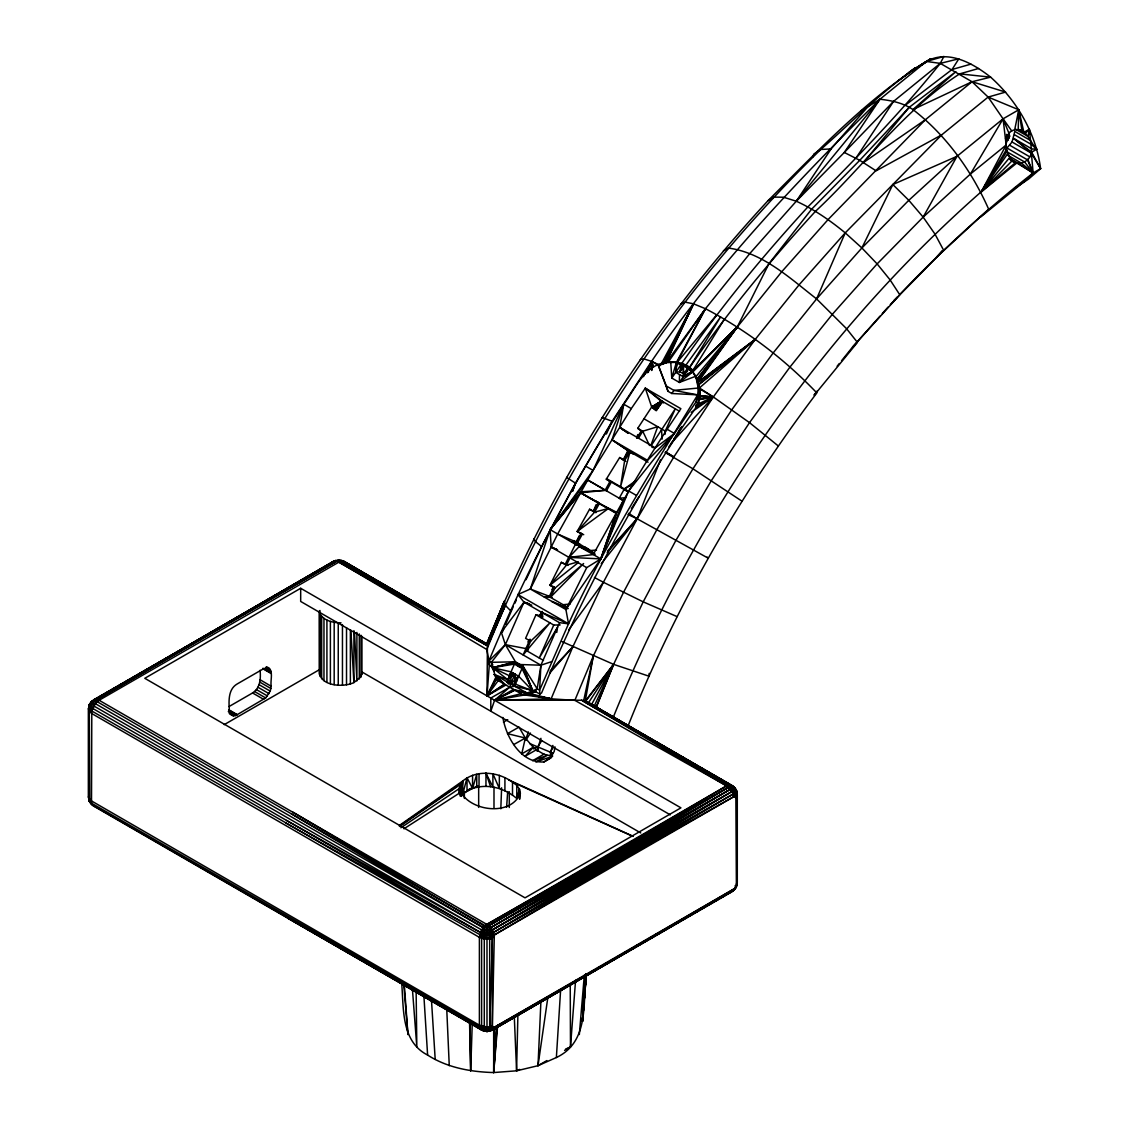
<?xml version="1.0" encoding="UTF-8"?>
<svg xmlns="http://www.w3.org/2000/svg" width="1129" height="1129" viewBox="0 0 1129 1129"><rect width="100%" height="100%" fill="white"/><g stroke="black" fill="none" stroke-linecap="round" stroke-linejoin="round"><path stroke-width="1.5" d="M338.7 560.577L333.351 561.409L91.534 701.546L89.318 704.623L88.387 709.026L88.387 796.862L89.304 801.322L93.763 806.177L481.617 1030.1L486.994 1031.539L492.357 1030.114L734.189 889.948L736.39 886.914L737.293 882.483L737.293 794.661L736.39 790.229L734.175 787.167L585.259 701.038L581.59 700.22L494.601 700.262L300.681 588.28L144.78 678.303L525.027 897.837L680.928 807.842L494.601 700.262L490.805 711.228L490.805 698.061L509.588 687.265L514.612 686.22L536.007 691.287L530.672 693.869L494.601 700.262L509.588 687.265L514.838 674.041L509.447 675.791L492.54 667.705L491.341 662.328L488.928 660.931C525.846 571.429 571.232 485.541 623.758 404.21C635.373 388.799 643.403 366.826 664.544 362.621C674.098 361.139 684.908 362.183 691.964 369.536L684.357 365.147L677.061 362.48L705.456 308.711L749.924 253.39L796.298 201.216L879.971 99.225L926.401 61.446C948.148 49.14 973.17 63.407 990.641 77.153C1017.046 100.763 1035.928 133.321 1040.613 168.644L1028.505 179.13L1014.181 188.614M353.927 630.631L353.899 682.565C342.92 688.013 316.995 685.98 319.944 669.37L319.944 610.493M399.497 825.37L462.777 780.958L462.763 794.11L461.154 796.382L462.777 780.958C476.918 769.315 498.298 771.799 512.51 782.129L632.96 836.391M467.025 777.74L462.763 794.11L467.011 790.907L467.025 777.74L472.571 788.451C487.883 783.385 504.776 788.141 516.786 798.513L519.425 789.086L516.786 785.361L512.51 782.129L512.51 795.296M1009.834 159.274C1017.158 167.346 1029.944 162.28 1031.638 152.203L1036.803 149.211C1030.467 142.946 1028.124 131.684 1018.217 129.736C1009.89 128.339 1004.387 137.555 1006.165 144.992L970.446 174.021L923.155 217.121L877.12 263.904L832.666 313.933L790.018 366.996L749.515 422.641L711.369 480.601L675.862 540.452L643.205 601.856L613.611 664.36L588.604 702.591L731.917 785.361L733.469 787.915L731.959 791.542L733.906 796.608L735.868 797.737C740.13 792.699 732.919 781.818 726.568 785.869L488.956 925.625L486.994 927.615L486.994 1031.539L492.357 1030.114L733.173 890.654L736.39 886.914L735.868 797.737L734.189 793.362L726.568 785.869L582.606 700.813M95.33 806.656L92.536 805.062L88.711 798.471L88.711 710.649L90.659 702.577L95.316 699.26L99.126 700.262L488.956 925.625L492.357 929.873L492.357 1030.114L731.959 891.783L735.05 888.989L736.969 884.078L736.969 793.024L735.515 789.284L733.173 786.433L585.259 701.038L593.289 656.09L623.462 592.415L656.768 529.811L692.952 468.803L731.818 409.728L773.139 352.982L816.592 298.917L861.893 247.957L908.803 200.299L956.997 156.31L1003.074 118.827L1018.767 109.767L1023.918 132.361L1029.38 129.214L1031.638 152.203L1040.613 168.644L1033.134 172.963C985.673 210.008 941.205 250.751 899.841 294.471M472.585 775.298L472.571 788.451L462.65 793.701M401.656 982.992C403.872 1008.31 400.795 1041.375 427.609 1055.065C447.197 1067.695 470.708 1071.929 493.683 1072.55L493.952 1028.618M485.724 1031.116L481.617 1030.1L481.617 929.859L484.99 925.625L726.568 785.869L574.844 700.347L551.135 698.837L522.558 694.631L496.704 679.7L492.54 667.705L515.417 661.777L523.023 666.181L537.178 688.789L539.606 690.186L539.888 694.123L541.595 692.938C578.867 603.253 624.139 517.011 676.878 435.469L681.888 426.508M486.698 643.798C552.702 480.813 648.526 329.936 767.889 200.807C817.523 151.357 866.62 98.787 926.401 61.446L940.274 63.379L972.041 81.74L1005.6 92.084L988.129 97.08L941.685 134.873L845.226 232.87L799.276 284.607L755.188 339.448L713.316 396.971L673.872 456.92L637.165 518.804L603.394 582.282L572.784 646.889L551.135 698.837L530.023 694.603L514.612 686.22L516.616 681.196L514.838 674.041L510.463 676.68L509.391 678.501L509.447 675.791L510.943 677.259L512.947 672.94L512.905 675.65L507.824 679.757L507.02 681.831L508.403 684.146M287.697 918.145L484.285 1031.158L484.285 930.183L483.17 927.601L291.099 813.656M528.866 603.747L523.997 602.166L501.318 632.254L505.369 644.673L515.417 661.777L511.042 671.84L510.83 684.019L514.612 686.22L514.838 674.041M668.918 446.759L698.286 404.196C701.307 395.065 699.895 384.749 695.774 376.253L679.362 382.435L679.517 374.546L675.707 372.344L676.398 362.367L705.456 308.711C746.862 330.345 784.57 359.191 816.846 392.934C739.396 495.109 675.156 607.388 627.795 726.582M861.187 110.924L879.971 99.225C891.487 100.537 903.242 102.937 912.952 109.569L955.868 71.677L909.155 107.368L859.748 160.318L811.638 209.175L768.934 263.692L737.251 327.057L696.071 376.522L689.636 367.405L720.598 316.924L685.867 365.189L689.636 367.405C727.598 312.324 770.204 260.644 815.406 211.377C864.137 166.048 903.172 110.402 959.65 73.879L990.641 77.153L972.041 81.74L925.385 119.716L828.079 219.576L781.72 271.764L737.251 327.057L697.157 379.443L698.315 388.023L697.708 394.854C651.927 469.608 605.186 543.966 568.536 623.801L559.561 622.714L540.918 665.207L537.178 688.789L532.747 690.92L515.431 684.146L510.83 684.019L507.824 679.757L494.276 674.465L505.792 685.077L487.008 695.859L487.432 644.165L344.077 561.423L338.7 560.012L332.138 562.524L336.033 560.309L92.536 700.855L89.318 704.623L89.304 707.742L91.802 711.016L481.787 935.772L494.319 934.939L733.906 796.608L736.39 793.362L736.672 791.612L735.346 789.58L733.469 787.915L730.378 789.27L492.357 929.873L494.319 934.939L492.329 1026.176L486.966 1030.918L484.242 1030.608L480.361 1028.985L479.388 1025.174L479.388 937.338L481.617 929.859L492.357 929.873L733.173 794.054L735.05 791.387L735.078 788.183M493.669 1028.66L493.683 1072.55L516.588 1070.814L517.901 1014.604M88.739 795.253L89.304 801.322L92.536 805.062L483.17 1030.594L490.776 1030.594L489.676 1031.158L489.676 930.169L490.776 927.586L728.558 787.294L731.084 786.701L733.469 787.915L736.969 796.241L735.543 795.282M1018.217 129.736L1018.767 109.767L988.129 97.08L972.041 81.74L912.952 109.569C946.229 135.254 971.716 170.902 988.651 209.175L936.421 257.327L942.15 250.666M487.657 644.645L344.077 561.423L338.7 560.153L334.918 560.93L93.749 699.74L89.304 707.742L89.826 799.967L479.388 1025.174L486.994 1026.995L489.76 1026.797L492.343 938.354L494.319 934.939L733.173 794.054L492.371 932.977L486.994 939.159L484.172 938.975L479.388 937.338L91.548 713.415L88.711 710.649L89.318 704.623L92.55 700.883L333.351 561.409L333.521 563.173M469.523 1021.533L470.68 1070.8L472.247 1023.664M500.81 808.801L501.615 787.816M514.288 1016.65L516.588 1070.814L538.011 1065.691L540.932 1000.915M269.238 668.34L263.96 668.509L237.259 683.92C227.875 689.254 228.792 701.603 229.37 710.734C228.947 715.08 234.013 717.338 237.231 714.657L265.654 697.934L270.24 691.131L271.214 686.164C269.944 680.166 274.573 669.61 266.458 666.745M350.879 630.25L353.899 682.565L360.998 676.779L362.07 672.037L640.764 832.948M497.649 1025.386L493.683 1072.55L496.252 1026.797M583.806 998.459L583.157 1009.016L583.82 998.488M547.819 997.599L538.011 1065.691L556.371 1057.534L560.661 989.258M584.215 993.379L584.667 986.393M1005.516 149.691L1012.05 142L1014.802 131.416L1030.057 140.222M584.215 995.072L584.822 986.323M585.429 977.573L585.669 974.073M506.596 807.306L507.697 791.584M460.322 794.618L461.14 783.201L462.777 780.958M504.607 684.301L487.008 695.859L489.421 663.189L486.797 649.5C536.797 525.451 604.41 408.74 685.077 302.149C726.78 248.225 771.926 197.053 820.741 149.465C856.389 118.333 889.469 82.77 930.705 58.92L921.447 65.214M493.683 1072.55L497.028 1027.009M585.796 975.724C583.1 1005.177 588.562 1042.293 556.371 1057.534M575.578 980.268L570.484 1046.936L564.585 1050.351M585.965 974.045L582.409 1021.322L586.431 974.313M586.12 974.017L582.409 1021.322L586.29 975.738M586.106 974.271L582.409 1021.322L586.191 975.668M586.149 974.285L582.409 1021.322L586.205 974.073M579.332 1034.559L584.328 975.16M89.318 704.623L94.624 701.067L97.165 701.702L484.99 925.625L488.956 925.625L730.378 789.27L733.144 789.608L734.189 793.362L733.906 796.608L493.571 932.385L731.959 791.542L490.776 927.586L484.242 933.006L480.361 932.399L285.722 822.985M676.638 362.465L675.707 372.344L671.769 378.046L679.362 382.435L692.825 371.864L737.251 327.057L698.159 382.025L692.825 371.864L683.299 376.747L679.362 382.435M664.967 434.439L665.291 431.095L675.269 408.825L651.151 445.687M519.749 799.177L520.356 793.08L519.425 789.086L519.439 798.937M229.046 706.542L252.571 692.966C260.249 688.253 260.94 678.331 260.065 670.273M676.934 362.508L675.707 372.344L679.884 371.723L686.206 375.392M343.879 563.188L344.077 561.423L380.191 582.959M649.217 673.35L648.822 676.144L613.611 664.36L562.186 641.653M556.766 632.438L557.514 627.244L539.253 657.995L553.746 625.043L560.182 624.93M92.536 804.991L89.304 801.322L89.318 798.189L90.659 803.368L93.763 806.177M554.918 746.763L554.226 751.448L550.162 758.293L543.896 761.948C520.779 763.345 506.159 737.293 502.842 717.423M648.046 462.198L630.024 451.798L624.676 460.434L620.555 486.712L630.024 451.798L612.003 439.83L623.758 404.21L631.309 408.571L645.308 388.164L680.872 408.684C657.882 442.653 636.036 477.468 616.152 513.342L593.233 554.579L568.945 557.373L575.451 544.291L550.133 529.628L593.064 470.398L631.309 408.571M653.945 408.896L651.701 407.004L645.308 388.164L662.511 401.444L656.147 410.462L655.568 409.121L659.915 402.517L662.511 401.444L679.531 411.281M623.787 430.347L619.722 427.327L623.758 404.21L593.064 470.398L557.67 534.017L530.348 589.028L517.872 594.531L523.997 602.166L559.561 622.714M679.517 374.546L683.299 376.747L688.746 368.604L691.075 370.806L681.323 364.3L675.707 372.344L677.061 362.48L681.323 364.3L679.884 371.723L684.357 365.147L682.057 362.988C720.02 307.907 762.625 256.241 807.828 206.988C853.665 160.713 899.573 114.311 940.274 63.379L943.886 56.45L926.401 61.446M1014.703 129.708L1018.767 109.767L1022.027 131.105L1019.332 129.539M655.06 409.841L656.147 410.462L656.838 407.244M536.444 749.727L525.027 756.317L533.269 747.299L525.324 738.041L507.486 733.652L519.001 727.104L525.324 738.041L521.753 753.847L533.269 747.299C538.815 751.138 544.785 756.416 551.996 755.315M459.15 793.631L459.15 788.677L461.14 783.201L461.154 794.731M520.356 793.08C511.112 817.565 467.081 811.144 459.15 788.677L400.88 827.755M1005.995 143.341L1009.651 136.172L1008.677 131.811M536.896 751.011L540.946 738.324M735.868 885.573L734.189 889.948L730.378 892.263L735.05 888.989L736.672 885.503L736.969 880.846M509.391 678.501L511.042 671.84L492.54 667.705L515.219 662.286L522.826 666.689L532.747 690.92L522.558 694.631L529.981 693.94L527.229 694.293L551.135 698.837L494.601 700.262L513.385 689.466L551.135 698.837M493.105 667.084L489.21 664.84L488.928 660.931L505.369 644.673L540.918 665.207L539.606 690.186L568.536 623.801L565.911 609.547L600.811 558.883L628.613 490.932L674.436 433.465L695.901 402.136L697.708 394.854L673.914 390.394L666.322 385.991L658.108 364.808L667.987 391.283L671.769 393.499L697.708 394.854L699.853 396.237L713.316 396.971L749.515 422.641L778.262 445.941M497.226 677.795L487.008 695.859L504.381 684.174L494.276 674.465L510.83 684.019L518.634 676.229L522.021 668.495L514.443 664.078L492.54 667.705L507.824 679.757L511.042 671.84L518.634 676.229L532.747 690.92L523.023 666.181L519.03 664.487L518.239 666.265L522.6 667.154L532.747 690.92L522.021 668.495M486.952 643.53L504.353 601.277L505.242 605.243L487.657 644.687L342.524 560.944L340.69 561.099L99.126 700.262L95.33 703.663L91.802 711.016L89.826 712.131L92.253 702.294L95.316 699.26L95.33 703.663L483.17 927.601L489.746 933.006L492.371 932.977L494.319 934.939M588.604 702.591L730.364 784.881L731.084 786.701L730.378 789.27L490.776 927.586L483.17 927.601M511.931 676.454L512.947 672.94M91.505 804.342L91.802 711.016L90.334 703.974L88.387 709.026L89.304 707.742L91.505 707.742L480.361 932.399M648.272 372.401L651.588 361.336C716.887 264.99 797.427 180.739 879.971 99.225L844.309 152.457L796.298 201.216L783.526 197.222L773.845 197.095L767.889 200.807M636.855 438.024L641.201 430.996L637.73 428.328L651.701 407.004L656.147 410.462L659.915 402.517L662.511 401.444L663.429 402.912M509.715 675.946L511.042 671.84M530.348 589.028L550.133 529.628L587.729 480.008L623.279 500.542L600.811 558.883L586.713 567.633L565.911 609.547L530.348 589.028L552.067 597.354M699.853 396.237L699.67 389.209L697.821 381.263L737.251 327.057L692.331 371.3L683.299 376.747L683.581 366.473L680.773 365.344M572.572 491.256L575.437 483.17L612.158 421.258L651.588 361.336L660.394 365.486L693.488 303.8L705.456 308.711L667.916 362.564L664.544 362.621L661.989 364.3M647.496 372.739L651.588 361.336L643.77 358.881L640.256 359.558M812.894 156.846L813.896 154.052L820.741 149.465L831.099 148.915L868.949 105.477M525.394 740.187L528.372 731.945M552.914 745.422L550.557 751.956L550.557 756.176M497.889 619.115L504.353 601.277L486.994 644.306M636.573 437.812L637.744 434.594M650.854 445.518L657.699 426.706L642.74 431.222L638.393 438.306M572.488 491.256L575.437 483.17L566.603 477.369M90.165 703.677L88.739 707.431L89.812 705.921M89.304 801.322L89.826 799.967L90.165 802.253L91.802 803.354L484.256 1029.352L489.676 1029.352L494.319 1027.305L733.173 890.654L735.543 887.874M735.896 791.528L736.39 790.229L733.158 786.504L585.655 701.236L613.611 664.36L596.394 707.121M519.03 664.487L540.918 665.207L551.982 661.523M487.432 644.165L504.353 601.277L487.657 644.687L338.7 560.153L92.536 700.855L91.802 702.548L91.534 701.546M523.023 666.181L522.6 667.154L515.007 662.751L492.54 667.705M601.249 563.653L637.165 518.804L660.479 459.94M572.205 491.228L575.437 483.17L541.68 546.634L526.001 579.727M682.438 365.344L679.884 371.723L682.904 365.824L680.307 364.949M578.796 543.486L576.284 542.047L571.655 542.089L577.314 543.204L582.239 534.342L577.215 531.449L608.489 508.445L594.602 512.143L593.445 511.225L596.056 504.719M518.634 676.229L516.616 681.196L514.725 680.152L515.431 684.146M509.659 683.906L510.788 681.14M596.31 706.712L613.611 664.36L585.259 701.038L731.084 786.701M502.278 632.339L504.31 627.47M505.665 624.224L513.314 606.513M574.844 700.347L593.289 656.09L583.665 700.686L728.53 785.022L728.558 787.294L488.956 925.625M613.499 716.703C699.98 503.224 836.857 308.753 1015.62 162.618L1018.654 163.536L1033.134 172.963L1024.116 181.67L980.268 217.318M511.084 611.226L505.242 605.243L487.573 645.943L340.69 561.099L334.918 560.93L94.624 701.067M527.878 641.935L530.037 639.197L523.15 654.933L549.95 622.841L530.616 641.23L525.592 638.337L535.965 614.769L540.354 615.728L542.23 611.396M540.989 617.676L542.964 613.089M814.277 395.15L857.447 342.412L846.567 328.708L816.592 298.917L845.226 232.87C830.196 220.494 814.051 209.331 796.298 201.216L831.099 148.915M492.865 665.08L491.341 662.328L505.369 644.673L523.997 602.166L528.894 604.015M543.501 660.451L526.481 650.614L530.616 641.23M505.242 605.243L487.615 645.238L340.69 561.099M606.4 433.988L612.158 421.258L602.096 417.518M594.461 705.611L613.611 664.36L591.511 704.651M514.81 603.352L516.306 600.205M494.276 674.465L498.228 680.589L487.008 695.859L495.984 676.963M594.32 553.027L576.284 542.047L579.304 535.711M627.795 450.725L623.279 459.969L625.791 461.422M841.542 360.744L852.522 347.097L899.785 294.768L890.019 279.794L877.12 263.904L861.893 247.957L892.827 184.549L956.997 156.31L923.155 217.121L934.995 234.126L943.632 250.229L890.301 304.534M567.421 607.176L550.402 597.34L544.333 597.1L549.569 595.9L554.057 586.84L549.936 585.274L561.353 562.313L567.915 565.431M570.103 557.684L566.377 565.206L549.936 585.274L554.96 588.181L583.608 563.54L550.402 597.34L549.569 595.9M565.403 563.978L569.129 556.484M550.402 597.34L554.96 588.181M680.773 427.679L673.745 439.28M552.9 747.356L550.557 751.956L551.178 756.458M487.008 695.859L495.871 678.67M643.445 376.634L651.588 361.336L658.136 365.203M605.2 490.099L609.985 481.462L606.287 479.19L619.666 457.527L624.676 460.434M1014.576 134.788L1031.37 144.484L1036.803 149.211L1031.878 148.929L1013.644 138.401L1031.398 153.177L1033.134 172.963L1016.792 163.013L981.172 192.015L1006.165 144.992L1003.074 118.827L988.129 97.08M539.295 616.166L540.974 613.103M583.721 534.68L577.215 531.449L589.578 509.235L595.943 512.679M577.215 531.449L594.602 512.143L599.527 503.266L598.328 502.447L593.445 511.225M611.311 482.097L606.456 490.833L587.729 480.008M623.462 500.669L619.214 498.214L624.069 489.464L606.287 479.19M557.67 534.017L576.284 542.047L581.209 533.241M662.511 402.418L662.511 401.444L656.711 409.898L651.701 407.004L660.832 401.444L662.511 401.444L662.723 402.474L645.308 388.164M970.446 174.021L1003.074 118.827L1011.711 130.922M1015.62 162.618L1012.473 160.445L981.172 192.015L1006.532 149.381L1006.165 144.992M724.395 319.112L692.331 371.3L688.746 368.604L690.962 370.495M660.677 401.585L651.701 407.004L655.78 408.797L656.147 410.462L661.509 401.839L660.338 402.15M1007.054 151.131L1009.792 157.368L981.172 192.015L1007.054 151.131L1006.532 149.381M905.359 105.166L952.072 69.49L958.846 58.793L940.274 63.379L893.618 101.328L844.309 152.457L859.748 160.318L876.09 170.832L941.685 134.873M631.421 508.544L638.831 496.915M533.523 748.922L537.983 746.523L541.779 740.596M660.14 402.291L651.701 407.004L657.403 406.426L659.915 402.517L651.701 407.004L655.991 408.402L656.147 410.462M525.747 740.37L530.461 733.046M855.951 158.131L893.618 101.328M671.769 393.499L673.914 390.394L698.315 388.023L713.316 396.971L671.36 443.034M981.172 192.015L1007.76 153.6M530.672 693.869L527.229 694.293L531.039 694.321L532.93 691.64M705.456 308.711L666.025 362.903L693.488 303.8L685.077 302.149L680.787 303.884M568.804 629.728L603.394 582.282L643.205 601.856L677.005 616.589M531.039 694.321L533.128 691.527M484.285 930.183L481.617 932.977L486.994 939.159L489.76 938.961L492.173 935.786M737.251 327.057L692.599 371.681L683.299 376.747L692.402 371.554L737.251 327.057L697.016 379.09L695.774 376.253L699.839 395.714L713.316 396.971L691.188 412.339M551.883 589.564L554.057 586.84M814.094 394.882L817.382 390.789M837.154 366.205L839.341 363.482M550.133 529.628L581.181 491.778L605.511 490.282L580.602 492.808L550.133 529.628L551.164 547.099L586.713 567.633M909.155 107.368L863.53 162.52L925.385 119.716M716.802 314.723L677.061 362.48L678.444 363.891L681.323 364.3M549.583 673.237L572.784 646.889L550.091 671.106M852.522 347.097L879.999 316.148M882.285 313.566L888.015 307.116M607.176 552.448L637.165 518.804L708.109 558.135L707.135 557.105M657.403 406.426L661.509 401.839L659.04 403.575M607.839 550.656L637.165 518.804L628.641 513.3M893.731 300.667L897.4 296.955M666.872 429.105L674.436 433.465L647.566 460.364L612.003 439.83L631.097 452.842M479.642 934.939L481.617 932.977M481.617 938.34L486.966 932.977L489.746 933.006M521.019 693.742L494.601 700.262L514.838 690.228L527.384 693.587L534.709 691.117L537.178 688.789M90.659 705.766L92.536 704.016L95.33 703.663L90.659 702.577M492.173 1028.392L486.994 1031.539L484.242 1030.608L486.994 1029.648M550.162 758.293L552.716 756.049M698.159 382.025L755.188 339.448L699.387 387.995L713.316 396.971L695.535 407.484M286.456 917.03L479.642 1027.291L481.617 1029.577L484.256 1029.352L486.994 1026.995L489.676 1029.352M695.887 406.172L698.286 404.196L697.708 394.854L699.825 396.759L713.316 396.971L697.764 404.168M755.188 339.448L698.724 384.834L697.651 381.743L698.272 382.251L755.188 339.448L698.639 384.368L697.651 381.743M549.936 585.274L578.457 562.44M91.505 707.742L93.763 705.95L481.617 929.859L286.456 820.43M668.326 362.522L676.398 362.367L671.769 378.046L670.725 361.774L664.544 362.621L661.777 364.526M658.8 403.928L661.509 401.839M904.668 75.883L915.026 67.98L897.484 81.387M651.941 447.338L655.272 447.86L674.436 433.465M473.051 787.76L467.011 790.907L469.862 788.832M635.712 480.771L624.365 488.899L606.583 478.64M399.37 826.146L461.14 783.201M399.61 826.456L460.082 784.683L460.067 795.987M479.388 937.338L481.787 935.772M915.958 68.417L918.907 66.526M921.857 64.621L930.705 58.92L909.212 72.087M403.914 828.799L460.067 792.699M467.011 790.907L472.896 787.139M543.896 761.948L550.952 757.785M489.676 1031.158L493.571 1028.985L494.319 1027.305L733.906 888.975L492.3 1029.704L733.173 890.654M612.737 959.594L615.785 957.815M634.061 947.16L637.109 945.382M655.399 934.713L658.447 932.935M172.398 655.582L175.447 653.804M186.087 647.609L189.122 645.83M207.369 635.204L210.417 633.425M224.248 724.635L319.944 669.37M544.051 754.116L532.62 760.706L547.226 755.372L535.894 762.019L551.968 756.402M492.357 929.873L731.959 791.542M538.011 1065.691L546.873 1060.568M479.642 1027.291L481.617 1026.162L484.256 1029.352M503.421 722.123L507.74 719.667M486.98 924.199L728.558 787.294M513.766 744.561L525.324 738.041M723.407 250.85L728.53 248.084C762.922 252.713 790.187 278.397 816.592 298.917M477.158 785.996L472.571 788.451L476.748 774.296L476.748 787.477M633.482 484.059L624.365 488.899L628.811 491.468M651.701 407.004L659.872 402.827M494.601 700.262L514.612 690.101M507.02 681.831L509.913 680.434M516.588 1070.814L519.749 1069.403M565.728 1049.039L570.484 1046.936L570.23 983.952M695.859 405.142L698.286 404.196L695.901 402.136M578.133 561.833L566.377 565.206L561.353 562.313M952.072 69.49L970.94 64.127M959.65 73.879L978.533 68.516M527.384 693.587L536.007 691.287M489.76 1026.797L492.329 1026.176L494.319 1027.305L492.371 1029.563L486.966 1030.918M489.76 938.961L492.343 938.354M513.878 674.846L509.969 676.13M488.264 1031.116L490.776 1030.594M713.316 396.971L699.472 399.595L697.708 394.854L699.486 399.158L713.316 396.971L699.895 395.969M670.174 362.197L671.021 362.042M735.078 885.785L736.672 885.503L736.39 883.795M563.173 604.707L570.103 604.001M590.072 550.571L575.451 544.291L590.072 550.571L596.507 550.035M619.214 498.214L625.621 497.72M491.341 662.328L515.417 661.777M484.242 933.006L486.966 932.977L489.676 935.786M734.189 793.362L736.39 793.362M319.225 611.791C322.019 620.597 332.914 622.813 341.043 622.841M681.041 364.893L684.357 365.147L679.926 364.201M681.027 364.794L684.357 365.147L680.039 364.328M680.35 364.667L684.357 365.147M92.253 803.622L90.659 803.368L88.387 796.862M505.369 644.673L525.916 648.568L528.428 650.008M338.7 560.153L342.524 560.944L341.41 560.323L345.319 562.524M539.845 615.178L542.964 616.025M529.741 743.588L553.252 753.339M523.997 602.166L531.801 605.186M557.218 549.894L551.164 547.099L557.401 549.724M541.779 612.426L568.536 623.801L517.872 594.531M486.557 645.351L336.752 561.099L97.15 699.43L97.165 701.702M577.314 543.204L579.967 544.361M567.929 608.559L551.926 601.475L567.732 608.602M508.713 779.927L633.298 836.391M551.164 547.099L557.486 549.978M627.95 514.514L637.165 518.804M594.969 554.127L579.248 546.507L568.945 557.373L600.811 558.883L616.73 512.312L598.384 503.082M594.757 554.156L579.248 546.507L600.811 558.883L616.152 513.342L580.602 492.808L616.025 512.792M665.164 452.489L692.952 468.803L741.936 501.149M1006.08 136.426L1009.199 138.063M1006.546 134.534L1009.651 136.172L1006.56 134.492M594.447 577.483L603.394 582.282M628.585 491.891L624.069 489.464L628.317 491.919M580.602 492.808L599.527 503.266L595.914 501.135M665.489 452.122L673.872 456.92L665.574 451.882M1018.57 129.44L1025.428 133.405L1029.38 129.214L1028.025 136.44L1015.804 129.398M1005.459 138.26L1008.409 139.968M1012.05 142L1031.398 153.177L1040.613 168.644M1009.905 145.359L1029.719 156.79M1007.364 148.238L1027.461 159.838L1033.134 172.963L1021.674 163.282L1007.477 155.082M1006.024 151.258L1024.68 162.026L1033.134 172.963L1027.827 159.372M1009.636 158.328L1018.654 163.536M1009.552 158.766L1012.473 160.445L1009.792 157.368M643.713 418.633L665.291 431.095M637.73 428.328L642.74 431.222L649.528 445.503M628.232 433.324L619.722 427.327L655.272 447.86M585.499 466.037L593.064 470.398M628.613 490.932L636.177 495.292M589.578 509.235L594.602 512.143M584.286 546.662L588.773 549.258M540.354 615.728L542.866 617.182M535.965 614.769L553.746 625.043M581.59 700.22L728.53 785.022M534.709 691.117L539.888 694.123M670.273 814.842L300.681 601.447L300.681 588.28M266.19 667.183L270.367 669.596M265.47 668.128L271.045 671.346M262.859 668.283L271.214 673.096M262.845 668.735L271.186 673.547M260.079 679.729L271.214 686.277M259.839 682.142L270.974 688.563M259.105 684.71L270.24 691.131M257.92 687.236L269.041 693.658M256.339 689.551L267.474 695.972M254.533 691.498L265.654 697.934M252.571 692.966L263.706 699.387M228.891 709.845L237.231 714.657M228.637 710L236.977 714.812M228.298 711.566L235.255 715.588M229.229 713.443L233.407 715.857M383.211 584.737L393.823 590.947M396.858 592.725L401.402 595.392M404.436 597.17L413.524 602.505M418.083 605.172L422.627 607.839M573.758 540.565L576.284 542.047M293.06 812.231L486.994 927.615M338.728 561.932L486.797 649.5M481.617 1029.577L484.285 1031.158M619.666 457.527L623.279 459.969L628.585 451.402L633.609 454.295M619.722 427.327L627.936 433.042M1013.644 138.401L1031.638 152.203M541.68 546.634L535.414 541.567L533.946 538.773M691.089 370.524L688.746 368.604L691.16 370.58M480.361 1028.985L481.617 1030.1M845.226 232.87L861.893 247.957M733.144 789.608L735.05 791.387M730.364 784.881L733.469 787.915M892.827 184.549L908.803 200.299L923.155 217.121M489.676 930.169L492.371 932.977M735.515 789.284L737.293 794.661M682.904 365.824L683.68 373.925L687.279 368.618L687.349 371.624M491.383 666.096L494.319 670.457M92.536 704.016L93.763 705.95M89.064 799.896L90.334 801.915M491.044 665.898L494.304 671.318M695.774 376.253L696.381 377.326M485.964 786.363L485.964 773.21L492.907 786.899L492.879 773.746L499.343 788.437L499.343 775.27M1003.074 118.827L1008.86 133.123M485.964 773.21L490.607 786.73M653.479 366.911L651.588 361.336L651.659 370.481M666.322 385.991L667.987 391.283M653.282 367.01L651.588 361.336L651.913 369.987M525.916 648.568L526.481 650.614M736.39 790.229L736.672 791.612M403.843 985.702L407.936 1034.587L404.408 985.603M412.41 989.032L416.827 1046.936L416.149 992.504M431.461 999.927L435.201 1059.454M423.869 995.538L427.609 1055.065M661.495 428.893L662.116 439.125M354.52 632.381L356.905 680.928L356.905 632.438M446.689 1007.915L449.257 1065.677M469.876 1021.491L470.68 1070.8M537.983 746.523L537.983 751.138M516.786 785.361L516.786 798.513M509.292 791.711L509.292 807.517M504.917 777.74L504.917 790.907M493.994 787.068L493.994 808.124M479.035 773.746L479.035 786.913M478.668 786.334L478.668 807.404M464.372 791.443L464.372 798.457M459.503 787.195L459.503 793.786M361.943 636.333L361.943 674.436M360.998 635.218L360.998 676.779M359.29 633.933L359.29 678.966M350.371 630.194L350.371 683.878M346.518 627.611L346.518 684.753M342.454 624.577L342.454 685.19M338.248 622.813L338.248 685.162M334.184 622.305L334.184 684.654M330.388 621.387L330.388 683.722M326.916 620.047L326.916 682.396M323.967 618.353L323.967 680.688M321.666 616.349L321.666 678.684M320.057 614.134L320.057 676.483M319.168 611.128L319.225 674.14M584.568 986.153L584.243 991.431L584.582 986.181M693.488 303.8L665.376 363.072L664.544 362.621L663.033 364.215L693.488 303.8L665.164 363.129L664.544 362.621L663.443 364.032L693.488 303.8"/></g></svg>
